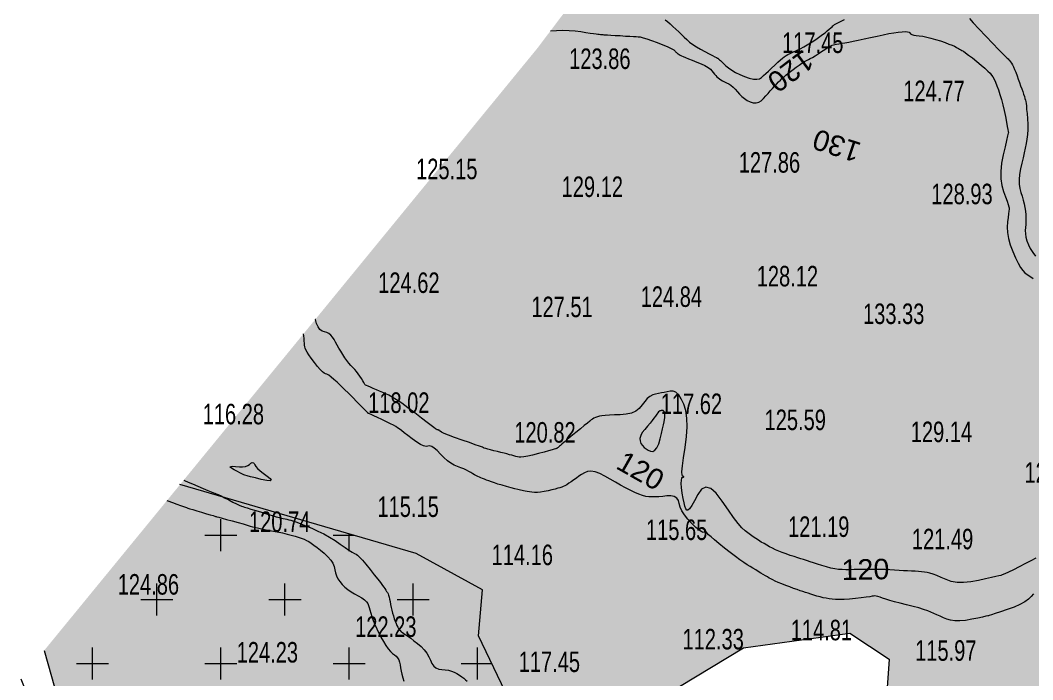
# Model space of a CAD drawing. Header units: metres. Extents: x 431726 to 434411, y 2469261 to 2472412.
# Drawn here: x 432651.5 to 432848.9, y 2470934.3 to 2471063 of the extents above; entities that cross this region are included whole.
import ezdxf
from ezdxf.enums import TextEntityAlignment as Align

# ---------------------------------------------------------------- set-up
doc = ezdxf.new("R2010")
doc.units = ezdxf.units.M
doc.header["$MEASUREMENT"] = 0
for name, color, linetype, lineweight in [('1', 8, 'Continuous', 18), ('CAO DO', 8, 'Continuous', 18), ('MH_DongMuc', 8, 'Continuous', 18), ('MH_DongMuc_Con', 8, 'Continuous', 18), ('mo-ks', 8, 'Continuous', 18), ('ranh gioi thuc vat-ks', 8, 'RAO_T_VAT', 18), ('thuc vat-ks', 8, 'Continuous', 18)]:
    doc.layers.add(name, color=color, linetype=linetype, lineweight=lineweight)
doc.styles.get("Standard").update_dxf_attribs({"font": 'arial.ttf'})
doc.linetypes.add('RAO_T_VAT', pattern='A,0,[133,ltypeshp.shx,S=0.34,R=0,X=-0.17,Y=0],-2,[133,ltypeshp.shx,S=0.08,R=0,X=0,Y=0],-1.5,[133,ltypeshp.shx,S=0.08,R=0,X=0,Y=0],-1.5,[133,ltypeshp.shx,S=0.08,R=0,X=0,Y=0],-2', length=7)

msp = doc.modelspace()

# ---------------------------------------------------------------- hatches: boundary and pattern name
at = {"layer": '1', "lineweight": 0}
h = msp.add_hatch(dxfattribs=at)
h.set_pattern_fill('CROSS', color=8, scale=50, style=0)
h.paths.add_polyline_path([(432697.27, 2470901.37), (432723.54, 2470901.37), (432723.54, 2470909.34), (432697.27, 2470909.34)], flags=24)
edge = h.paths.add_edge_path()
edge.add_arc((432405.35, 2471142.66), 322.45, 319.7984, 320.7081)
edge.add_line((432654.9, 2470938.47), (432682.67, 2470972.39))
edge.add_line((432682.67, 2470972.39), (432728.74, 2470958.97))
edge.add_line((432728.74, 2470958.97), (432741.64, 2470951.9))
edge.add_line((432741.64, 2470951.9), (432740.89, 2470942.92))
edge.add_line((432740.89, 2470942.92), (432751.27, 2470921.15))
edge.add_line((432751.27, 2470921.15), (432752.43, 2470895.49))
edge.add_line((432752.43, 2470895.49), (432747.52, 2470867.18))
edge.add_line((432747.52, 2470867.18), (432734.82, 2470846.22))
edge.add_line((432734.82, 2470846.22), (432722.99, 2470838.57))
edge.add_line((432722.99, 2470838.57), (432709.58, 2470827.76))
edge.add_line((432709.58, 2470827.76), (432696.84, 2470839.1))
edge.add_line((432696.84, 2470839.1), (432684.38, 2470861.41))
edge.add_line((432684.38, 2470861.41), (432673.41, 2470877.21))
edge.add_line((432673.41, 2470877.21), (432660.52, 2470912.5))
edge.add_line((432660.52, 2470912.5), (432651.63, 2470934.53))
at = {"layer": 'thuc vat-ks'}
h = msp.add_hatch(dxfattribs=at)
h.set_pattern_fill('217B', color=8, scale=20, style=0, pattern_type=2)
h.set_pattern_definition([(0, (14.8, 7.6), (0, 20), [0, -20]), (0, (14.76, 7.848), (0, 20), [0, -20]), (0, (14.648, 8.07), (0, 20), [0, -20]), (0, (14.47, 8.248), (0, 20), [0, -20]), (0, (14.248, 8.36), (0, 20), [0, -20]), (0, (14, 8.4), (0, 20), [0, -20]), (0, (13.752, 8.36), (0, 20), [0, -20]), (0, (13.53, 8.248), (0, 20), [0, -20]), (0, (13.352, 8.07), (0, 20), [0, -20]), (0, (13.24, 7.848), (0, 20), [0, -20]), (0, (13.2, 7.6), (0, 20), [0, -20]), (0, (13.24, 7.352), (0, 20), [0, -20]), (0, (13.352, 7.13), (0, 20), [0, -20]), (0, (13.53, 6.952), (0, 20), [0, -20]), (0, (13.752, 6.84), (0, 20), [0, -20]), (0, (14, 6.8), (0, 20), [0, -20]), (0, (14.248, 6.84), (0, 20), [0, -20]), (0, (14.47, 6.952), (0, 20), [0, -20]), (0, (14.648, 7.13), (0, 20), [0, -20]), (0, (14.76, 7.352), (0, 20), [0, -20]), (0, (6.76, 15.352), (0, 20), [0, -20]), (0, (6.648, 15.13), (0, 20), [0, -20]), (0, (6.47, 14.952), (0, 20), [0, -20]), (0, (6.248, 14.84), (0, 20), [0, -20]), (0, (6, 14.8), (0, 20), [0, -20]), (0, (5.752, 14.84), (0, 20), [0, -20]), (0, (5.53, 14.952), (0, 20), [0, -20]), (0, (5.352, 15.13), (0, 20), [0, -20]), (0, (5.24, 15.352), (0, 20), [0, -20]), (0, (5.2, 15.6), (0, 20), [0, -20]), (0, (5.24, 15.848), (0, 20), [0, -20]), (0, (5.352, 16.07), (0, 20), [0, -20]), (0, (5.53, 16.248), (0, 20), [0, -20]), (0, (5.752, 16.36), (0, 20), [0, -20]), (0, (6, 16.4), (0, 20), [0, -20]), (0, (6.248, 16.36), (0, 20), [0, -20]), (0, (6.47, 16.248), (0, 20), [0, -20]), (0, (6.648, 16.07), (0, 20), [0, -20]), (0, (6.76, 15.848), (0, 20), [0, -20]), (0, (6.8, 15.6), (0, 20), [0, -20]), (0, (14, 4), (0, 20), [1.086, -18.914]), (0, (6, 12), (0, 20), [1.086, -18.914]), (90, (14, 4), (-20, 1e-15), [2.8, -17.2]), (90, (6, 12), (-20, 1e-15), [2.8, -17.2])])
h.paths.add_polyline_path([(433010.58, 2470968.47), (432999.97, 2470981.61), (432999.97, 2470988.06), (433010.58, 2470989.21), (433027.19, 2470985.76), (433039.42, 2470980.23), (433052.98, 2470975.42), (433065.61, 2470974.96), (433075.26, 2470980.01), (433085.13, 2470987.35), (433086.51, 2470997.44), (433073.65, 2471008.22), (433050.92, 2471020.15), (433028.18, 2471018.78), (433000.85, 2471014.42), (432985, 2471004.1), (432976.51, 2470990.1), (432972.14, 2470987.12), (432956.53, 2470986.2), (432936.09, 2470994.23), (432918.38, 2471009.44), (432914.25, 2471037.42), (432919.3, 2471053.28), (432920.02, 2471063.41), (432916.76, 2471073), (432905.53, 2471077.89), (432892.3, 2471069.38), (432890.31, 2471056.18), (432891, 2471022.24), (432891, 2471009.03), (432888.1, 2471005.23), (432883.57, 2471003.97), (432869.81, 2471007.95), (432862.02, 2471016.27), (432862.72, 2471037), (432874.64, 2471086.23), (432877.11, 2471109.77), (432880.98, 2471125.58), (432884.33, 2471149.91), (432875.35, 2471169.01), (432859.74, 2471184.21), (432855.13, 2471191.02), (432828.74, 2471158.78), (432752.36, 2471057.55), (432656.19, 2470940.03), (432658.94, 2470930.35), (432677.74, 2470882.5), (432685.86, 2470865.14), (432690.96, 2470855.52), (432694.74, 2470851.18), (432703.43, 2470851.93), (432722.69, 2470868.91), (432743.28, 2470881.74), (432764.13, 2470923.4), (432792.49, 2470940.54), (432813.25, 2470943.45), (432820.88, 2470938.36), (432818.59, 2470905.23), (432825.46, 2470878.49), (432832.33, 2470845.32), (432826.99, 2470819.42), (432824.64, 2470806.48), (432827.83, 2470799.34), (432835.16, 2470794.65), (432838.36, 2470788.83), (432840.71, 2470777.19), (432838.29, 2470754.71), (432839.18, 2470743.01), (432860.39, 2470732.93), (432892.77, 2470720.86), (432905.4, 2470703.6), (432918.69, 2470693.41), (432934.82, 2470688.44), (432952.14, 2470691.75), (432974.44, 2470697.44), (432981.56, 2470705.26), (432991.32, 2470730.73), (432991.56, 2470746.13), (432984.21, 2470760.35), (432970.45, 2470774.57), (432960, 2470792.97), (432946.7, 2470817.54), (432936.04, 2470830.62), (432914.66, 2470842.42), (432908.37, 2470849.3), (432903.28, 2470866.64), (432907.17, 2470886.08), (432917.65, 2470895.65), (432931.72, 2470901.03), (432946.69, 2470903.72), (432959.86, 2470898.04), (432971.24, 2470889.97), (433002.13, 2470849.46), (433026.92, 2470834.13), (433046.29, 2470819.74), (433061.46, 2470821.85), (433093.89, 2470831.24), (433112.1, 2470834.37), (433135.32, 2470811.86), (433163.92, 2470789.08), (433184.54, 2470771.4), (433205.78, 2470756.22), (433213.49, 2470753.51), (433220.99, 2470753.93), (433225.36, 2470760.58), (433224.11, 2470769.32), (433212.03, 2470786.8), (433198.91, 2470811.01), (433201.2, 2470822.66), (433209.32, 2470846.79), (433217.29, 2470855.42), (433236.25, 2470857.3), (433250.83, 2470860.21), (433265.61, 2470868.53), (433278.11, 2470889.12), (433281.27, 2470898.81), (433287.31, 2470909.63), (433298.14, 2470918.37), (433302.52, 2470926.48), (433302.52, 2470935.01), (433296.89, 2470944.58), (433289.81, 2470953.52), (433289.33, 2470960.87), (433295.57, 2470969.41), (433302.96, 2470977.78), (433303.95, 2470985.65), (433293.76, 2470986.14), (433267, 2470976.98), (433241.9, 2470976.98), (433213.56, 2470973.74), (433196.14, 2470971.67), (433177.54, 2470963.71), (433158.06, 2470948.38), (433146.84, 2470937.17), (433131.78, 2470928.03), (433117.9, 2470924.49), (433121.59, 2470926.22), (433119.27, 2470933.18), (433122.5, 2470938.85), (433134.36, 2470951.73), (433154.76, 2470965.86), (433178.08, 2470981.32), (433203.26, 2470985.53), (433255.29, 2470986.89), (433270.59, 2470989.67), (433294.47, 2470996.15), (433309.3, 2470999.62), (433320.89, 2470998), (433371.16, 2470972.91), (433406.11, 2470956.45), (433423.16, 2470948.24), (433434.66, 2470946.4), (433445.55, 2470944.96), (433457.66, 2470946.81), (433463.01, 2470950.91), (433467.73, 2470959.73), (433468.14, 2470975.53), (433459.51, 2470984.76), (433444.52, 2470986.61), (433437.33, 2470989.48), (433429.53, 2470996.04), (433426.82, 2471008.18), (433430.05, 2471018.78), (433430.52, 2471031), (433424.52, 2471042.75), (433406.75, 2471052.43), (433387.11, 2471065.43), (433374.65, 2471064.05), (433358.5, 2471065.66), (433350.2, 2471073.73), (433338.43, 2471075.11), (433322.97, 2471067.5), (433313.74, 2471057.36), (433305.66, 2471043.08), (433298.47, 2471022.26), (433289.24, 2471013.04), (433285.08, 2471011.43), (433274.47, 2471012.58), (433269.39, 2471019.49), (433264.09, 2471028.94), (433259.46, 2471055.49), (433255.31, 2471073.7), (433245.38, 2471076.92), (433224.62, 2471072.32), (433193.85, 2471059.37), (433177.24, 2471045.32), (433152.74, 2471013.23), (433125.75, 2470985.8), (433113.71, 2470971.01), (433090.64, 2470961.79), (433059.95, 2470952.57), (433041.27, 2470951.42), (433023.5, 2470955.11)])

# ---------------------------------------------------------------- linework, layer by layer
at = {"layer": 'MH_DongMuc', "color": 8, "lineweight": 0, "elevation": 120}
for points in [[(432754.92, 2471060.94), (432756.06, 2471060.99), (432757.32, 2471061.01), (432758.52, 2471060.97), (432759.68, 2471060.88), (432760.78, 2471060.75), (432761.78, 2471060.6), (432762.61, 2471060.48), (432763.28, 2471060.39), (432763.79, 2471060.31), (432764.14, 2471060.27), (432764.4, 2471060.23), (432764.64, 2471060.21), (432764.87, 2471060.19), (432765.08, 2471060.17), (432765.28, 2471060.16), (432765.56, 2471060.15), (432766.02, 2471060.13), (432766.66, 2471060.09), (432767.48, 2471060.03), (432768.49, 2471059.97), (432769.5, 2471059.9), (432770.36, 2471059.85), (432771.06, 2471059.81), (432771.61, 2471059.78), (432772, 2471059.77), (432772.4, 2471059.72), (432772.96, 2471059.57), (432773.7, 2471059.34), (432774.61, 2471059.02), (432775.69, 2471058.61), (432776.76, 2471058.19), (432777.61, 2471057.84), (432778.26, 2471057.55), (432778.7, 2471057.33), (432778.93, 2471057.18), (432779.05, 2471057.06), (432779.17, 2471056.95), (432779.29, 2471056.84), (432779.4, 2471056.73), (432779.51, 2471056.62), (432779.64, 2471056.52), (432779.79, 2471056.4), (432779.97, 2471056.29), (432780.19, 2471056.17), (432780.43, 2471056.04), (432780.75, 2471055.89), (432781.21, 2471055.69), (432781.81, 2471055.44), (432782.54, 2471055.16), (432783.41, 2471054.82), (432784.27, 2471054.47), (432785, 2471054.12), (432785.6, 2471053.77), (432786.05, 2471053.43), (432786.37, 2471053.1), (432786.62, 2471052.78), (432786.87, 2471052.48), (432787.11, 2471052.21), (432787.34, 2471051.96), (432787.56, 2471051.73), (432787.81, 2471051.53), (432788.09, 2471051.33), (432788.42, 2471051.13), (432788.79, 2471050.95), (432789.21, 2471050.77), (432789.64, 2471050.57), (432790.07, 2471050.29), (432790.49, 2471049.94), (432790.91, 2471049.52), (432791.32, 2471049.03), (432791.75, 2471048.53), (432792.21, 2471048.09), (432792.72, 2471047.69), (432793.26, 2471047.35), (432793.84, 2471047.06), (432794.42, 2471046.88), (432794.97, 2471046.85), (432795.49, 2471046.98), (432795.97, 2471047.26), (432796.43, 2471047.7), (432796.86, 2471048.21), (432797.29, 2471048.71), (432797.72, 2471049.19), (432798.14, 2471049.65), (432798.56, 2471050.11), (432798.97, 2471050.54), (432799.36, 2471050.94), (432799.73, 2471051.31), (432800.08, 2471051.66), (432800.42, 2471051.97), (432800.77, 2471052.28), (432801.18, 2471052.62), (432801.66, 2471052.99), (432802.19, 2471053.4), (432802.78, 2471053.83), (432803.38, 2471054.24), (432803.91, 2471054.6), (432804.39, 2471054.9), (432804.8, 2471055.13), (432805.16, 2471055.31), (432805.52, 2471055.49), (432805.96, 2471055.74), (432806.47, 2471056.05), (432807.06, 2471056.43), (432807.73, 2471056.87), (432808.38, 2471057.3), (432808.94, 2471057.65), (432809.4, 2471057.91), (432809.77, 2471058.09), (432810.04, 2471058.19), (432810.31, 2471058.26), (432810.67, 2471058.33), (432811.11, 2471058.4), (432811.65, 2471058.49), (432812.28, 2471058.59), (432813.02, 2471058.71), (432813.89, 2471058.87), (432814.89, 2471059.08), (432816.03, 2471059.32), (432817.3, 2471059.61), (432818.59, 2471059.9), (432819.77, 2471060.15), (432820.85, 2471060.36), (432821.82, 2471060.53), (432822.69, 2471060.66), (432823.43, 2471060.74), (432824.03, 2471060.77), (432824.48, 2471060.74), (432824.78, 2471060.65), (432824.93, 2471060.51), (432825.07, 2471060.35), (432825.32, 2471060.21), (432825.7, 2471060.09), (432826.18, 2471060), (432826.78, 2471059.93), (432827.48, 2471059.84), (432828.24, 2471059.7), (432829.06, 2471059.5), (432829.95, 2471059.24), (432830.9, 2471058.93), (432831.81, 2471058.61), (432832.57, 2471058.33), (432833.18, 2471058.09), (432833.64, 2471057.89), (432833.95, 2471057.72), (432834.18, 2471057.58), (432834.42, 2471057.45), (432834.64, 2471057.32), (432834.87, 2471057.2), (432835.09, 2471057.09), (432835.38, 2471056.92), (432835.81, 2471056.61), (432836.39, 2471056.18), (432837.12, 2471055.62), (432837.98, 2471054.93), (432838.85, 2471054.21), (432839.57, 2471053.6), (432840.15, 2471053.07), (432840.59, 2471052.63), (432840.88, 2471052.28), (432841.12, 2471051.93), (432841.37, 2471051.46), (432841.63, 2471050.88), (432841.91, 2471050.19), (432842.21, 2471049.38), (432842.51, 2471048.49), (432842.8, 2471047.52), (432843.07, 2471046.48), (432843.32, 2471045.37), (432843.56, 2471044.19), (432843.77, 2471043.1), (432843.93, 2471042.25), (432844.05, 2471041.64), (432844.12, 2471041.27), (432844.15, 2471041.14), (432844.15, 2471041.13), (432844.15, 2471041.13), (432844.15, 2471041.12), (432844.14, 2471041.12), (432844.14, 2471041.11), (432844.1, 2471040.93), (432843.98, 2471040.41), (432843.79, 2471039.54), (432843.51, 2471038.31), (432843.15, 2471036.75), (432842.83, 2471035.07), (432842.68, 2471033.5), (432842.69, 2471032.06), (432842.87, 2471030.74), (432843.21, 2471029.54), (432843.58, 2471028.5), (432843.88, 2471027.67), (432844.1, 2471027.03), (432844.24, 2471026.59), (432844.29, 2471026.36), (432844.29, 2471026.14), (432844.26, 2471025.76), (432844.2, 2471025.21), (432844.1, 2471024.51), (432843.98, 2471023.64), (432843.91, 2471022.64), (432843.97, 2471021.57), (432844.18, 2471020.42), (432844.52, 2471019.19), (432845, 2471017.88), (432845.54, 2471016.63), (432846.04, 2471015.59), (432846.51, 2471014.76), (432846.94, 2471014.14), (432847.34, 2471013.72), (432847.78, 2471013.39), (432848.31, 2471013.03), (432848.95, 2471012.63)], [(432849.48, 2470958.02), (432848.54, 2470957.53), (432847.47, 2470956.98), (432846.28, 2470956.37), (432845.14, 2470955.79), (432844.2, 2470955.33), (432843.47, 2470955), (432842.96, 2470954.79), (432842.65, 2470954.69), (432842.31, 2470954.63), (432841.71, 2470954.5), (432840.84, 2470954.3), (432839.7, 2470954.03), (432838.29, 2470953.69), (432836.8, 2470953.4), (432835.42, 2470953.27), (432834.16, 2470953.31), (432833.02, 2470953.52), (432831.99, 2470953.89), (432831.06, 2470954.3), (432830.22, 2470954.65), (432829.49, 2470954.92), (432828.85, 2470955.12), (432828.3, 2470955.25), (432827.78, 2470955.34), (432827.21, 2470955.41), (432826.6, 2470955.47), (432825.95, 2470955.51), (432825.25, 2470955.54), (432824.5, 2470955.57), (432823.71, 2470955.6), (432822.86, 2470955.65), (432821.97, 2470955.7), (432821.03, 2470955.76), (432820.06, 2470955.82), (432819.07, 2470955.86), (432818.07, 2470955.87), (432817.05, 2470955.87), (432816.03, 2470955.85), (432815.03, 2470955.82), (432814.1, 2470955.81), (432813.25, 2470955.8), (432812.47, 2470955.8), (432811.76, 2470955.81), (432811.06, 2470955.86), (432810.32, 2470955.96), (432809.52, 2470956.12), (432808.68, 2470956.34), (432807.78, 2470956.62), (432806.92, 2470956.9), (432806.16, 2470957.15), (432805.52, 2470957.36), (432805, 2470957.53), (432804.58, 2470957.66), (432804.18, 2470957.78), (432803.68, 2470957.94), (432803.09, 2470958.13), (432802.4, 2470958.35), (432801.62, 2470958.6), (432800.82, 2470958.87), (432800.08, 2470959.14), (432799.39, 2470959.42), (432798.75, 2470959.7), (432798.16, 2470959.98), (432797.61, 2470960.27), (432797.06, 2470960.57), (432796.52, 2470960.88), (432795.98, 2470961.2), (432795.45, 2470961.53), (432794.93, 2470961.88), (432794.4, 2470962.24), (432793.87, 2470962.61), (432793.34, 2470963), (432792.82, 2470963.4), (432792.21, 2470963.97), (432791.47, 2470964.82), (432790.58, 2470965.98), (432789.56, 2470967.44), (432788.38, 2470969.19), (432787.2, 2470970.76), (432786.12, 2470971.67), (432785.16, 2470971.93), (432784.32, 2470971.52), (432783.58, 2470970.46), (432782.96, 2470969.22), (432782.43, 2470968.3), (432782, 2470967.69), (432781.67, 2470967.4), (432781.45, 2470967.42), (432781.27, 2470967.7), (432781.09, 2470968.17), (432780.92, 2470968.84), (432780.75, 2470969.7), (432780.58, 2470970.76), (432780.45, 2470971.81), (432780.39, 2470972.64), (432780.4, 2470973.25), (432780.49, 2470973.64), (432780.64, 2470973.82), (432780.79, 2470973.87), (432780.87, 2470973.92), (432780.87, 2470973.95), (432780.8, 2470973.98), (432780.66, 2470973.99), (432780.53, 2470974.22), (432780.51, 2470974.9), (432780.6, 2470976.03), (432780.81, 2470977.61), (432781.12, 2470979.63), (432781.4, 2470981.77), (432781.52, 2470983.69), (432781.47, 2470985.38), (432781.25, 2470986.86), (432780.87, 2470988.12), (432780.39, 2470989.14), (432779.88, 2470989.9), (432779.35, 2470990.4), (432778.8, 2470990.65), (432778.23, 2470990.64), (432777.65, 2470990.51), (432777.07, 2470990.39), (432776.5, 2470990.27), (432775.93, 2470990.16), (432775.37, 2470990.06), (432774.82, 2470989.9), (432774.28, 2470989.6), (432773.76, 2470989.18), (432773.25, 2470988.63), (432772.76, 2470987.95), (432772.2, 2470987.27), (432771.5, 2470986.74), (432770.65, 2470986.36), (432769.65, 2470986.12), (432768.5, 2470986.03), (432767.36, 2470986), (432766.39, 2470985.95), (432765.57, 2470985.89), (432764.92, 2470985.81), (432764.43, 2470985.72), (432764.04, 2470985.61), (432763.69, 2470985.48), (432763.37, 2470985.34), (432763.09, 2470985.19), (432762.85, 2470985.02), (432762.55, 2470984.78), (432762.09, 2470984.41), (432761.48, 2470983.92), (432760.72, 2470983.29), (432759.8, 2470982.54), (432758.88, 2470981.79), (432758.13, 2470981.17), (432757.54, 2470980.67), (432757.1, 2470980.3), (432756.83, 2470980.05), (432756.65, 2470979.89), (432756.5, 2470979.75), (432756.38, 2470979.64), (432756.29, 2470979.56), (432756.22, 2470979.51), (432756.17, 2470979.48), (432756.11, 2470979.44), (432756.03, 2470979.41), (432755.95, 2470979.38), (432755.85, 2470979.35), (432755.64, 2470979.29), (432755.2, 2470979.17), (432754.53, 2470978.99), (432753.64, 2470978.75), (432752.53, 2470978.46), (432751.39, 2470978.17), (432750.45, 2470977.96), (432749.7, 2470977.82), (432749.14, 2470977.76), (432748.77, 2470977.77), (432748.48, 2470977.83), (432748.14, 2470977.91), (432747.77, 2470978), (432747.36, 2470978.11), (432746.9, 2470978.23), (432746.4, 2470978.37), (432745.85, 2470978.51), (432745.24, 2470978.67), (432744.58, 2470978.83), (432743.87, 2470979.01), (432743.2, 2470979.17), (432742.67, 2470979.31), (432742.26, 2470979.43), (432741.99, 2470979.51), (432741.84, 2470979.57), (432741.62, 2470979.67), (432741.08, 2470979.87), (432740.24, 2470980.18), (432739.1, 2470980.58), (432737.65, 2470981.09), (432736.2, 2470981.6), (432735.04, 2470982.03), (432734.18, 2470982.38), (432733.62, 2470982.63), (432733.36, 2470982.8), (432733.25, 2470982.91), (432733.16, 2470982.99), (432733.07, 2470983.04), (432733.01, 2470983.06), (432732.95, 2470983.06), (432732.89, 2470983.05), (432732.81, 2470983.07), (432732.71, 2470983.12), (432732.59, 2470983.19), (432732.45, 2470983.29), (432732.16, 2470983.51), (432731.62, 2470983.92), (432730.82, 2470984.54), (432729.76, 2470985.35), (432728.44, 2470986.37), (432727.08, 2470987.4), (432725.89, 2470988.26), (432724.87, 2470988.95), (432724.03, 2470989.47), (432723.37, 2470989.83), (432722.78, 2470990.09), (432722.19, 2470990.36), (432721.59, 2470990.63), (432720.97, 2470990.9), (432720.35, 2470991.16), (432719.79, 2470991.4), (432719.35, 2470991.59), (432719.03, 2470991.73), (432718.84, 2470991.81), (432718.77, 2470991.85), (432718.73, 2470991.9), (432718.64, 2470992.06), (432718.49, 2470992.3), (432718.29, 2470992.64), (432718.04, 2470993.08), (432717.74, 2470993.56), (432717.43, 2470994.01), (432717.09, 2470994.44), (432716.73, 2470994.84), (432716.35, 2470995.22), (432715.96, 2470995.62), (432715.57, 2470996.07), (432715.18, 2470996.59), (432714.79, 2470997.15), (432714.4, 2470997.78), (432714.02, 2470998.41), (432713.66, 2470999.02), (432713.32, 2470999.61), (432713.01, 2471000.16), (432712.72, 2471000.69), (432712.42, 2471001.15), (432712.09, 2471001.54), (432711.7, 2471001.84), (432711.28, 2471002.05), (432710.81, 2471002.17), (432710.36, 2471002.34), (432709.95, 2471002.67), (432709.6, 2471003.15), (432709.3, 2471003.81), (432709.06, 2471004.62), (432709.05, 2471004.63)], [(432680.12, 2470969.28), (432680.28, 2470969.21), (432681.19, 2470968.88), (432682.08, 2470968.58), (432682.8, 2470968.33), (432683.35, 2470968.13), (432683.73, 2470967.99), (432683.95, 2470967.91), (432684.18, 2470967.83), (432684.58, 2470967.69), (432685.17, 2470967.51), (432685.94, 2470967.28), (432686.89, 2470967), (432687.83, 2470966.72), (432688.57, 2470966.5), (432689.11, 2470966.34), (432689.44, 2470966.24), (432689.58, 2470966.2), (432689.61, 2470966.19), (432689.63, 2470966.18), (432689.65, 2470966.17), (432689.66, 2470966.17), (432689.67, 2470966.17), (432689.68, 2470966.17), (432689.69, 2470966.17), (432689.7, 2470966.17), (432689.71, 2470966.17), (432689.72, 2470966.16), (432689.85, 2470966.13), (432690.23, 2470966.02), (432690.86, 2470965.85), (432691.73, 2470965.61), (432692.85, 2470965.3), (432694, 2470964.99), (432694.97, 2470964.72), (432695.75, 2470964.49), (432696.36, 2470964.32), (432696.78, 2470964.19), (432697.2, 2470964.08), (432697.78, 2470963.94), (432698.53, 2470963.78), (432699.45, 2470963.59), (432700.53, 2470963.38), (432701.64, 2470963.17), (432702.65, 2470962.96), (432703.56, 2470962.75), (432704.37, 2470962.55), (432705.09, 2470962.36), (432705.72, 2470962.16), (432706.31, 2470961.96), (432706.86, 2470961.74), (432707.35, 2470961.51), (432707.8, 2470961.27), (432708.26, 2470960.98), (432708.79, 2470960.61), (432709.39, 2470960.15), (432710.06, 2470959.62), (432710.8, 2470959), (432711.5, 2470958.34), (432712.06, 2470957.69), (432712.48, 2470957.05), (432712.75, 2470956.42), (432712.88, 2470955.8), (432712.98, 2470955.19), (432713.17, 2470954.6), (432713.45, 2470954.02), (432713.82, 2470953.47), (432714.29, 2470952.93), (432714.82, 2470952.42), (432715.4, 2470951.93), (432716.03, 2470951.48), (432716.7, 2470951.06), (432717.42, 2470950.67), (432718.1, 2470950.29), (432718.64, 2470949.92), (432719.04, 2470949.55), (432719.31, 2470949.19), (432719.44, 2470948.84), (432719.53, 2470948.43), (432719.66, 2470947.94), (432719.84, 2470947.35), (432720.07, 2470946.67), (432720.34, 2470945.9), (432720.66, 2470945.08), (432721.02, 2470944.26), (432721.41, 2470943.44), (432721.85, 2470942.61), (432722.33, 2470941.79), (432722.81, 2470941.02), (432723.27, 2470940.38), (432723.7, 2470939.86), (432724.1, 2470939.46), (432724.48, 2470939.18), (432724.81, 2470938.92), (432725.09, 2470938.6), (432725.31, 2470938.21), (432725.47, 2470937.74), (432725.58, 2470937.21), (432725.67, 2470936.63), (432725.79, 2470936.03), (432725.94, 2470935.39), (432726.12, 2470934.73), (432726.33, 2470934.03)]]:
    msp.add_lwpolyline(points, dxfattribs=at)
at = {"layer": 'MH_DongMuc_Con', "color": 8, "lineweight": 0}
for points, elevation in [([(432777.27, 2471063.04), (432777.72, 2471062.71), (432778.22, 2471062.29), (432778.77, 2471061.78), (432779.34, 2471061.24), (432779.9, 2471060.71), (432780.44, 2471060.19), (432780.96, 2471059.69), (432781.47, 2471059.21), (432782.01, 2471058.73), (432782.63, 2471058.26), (432783.34, 2471057.79), (432784.12, 2471057.32), (432784.99, 2471056.87), (432785.81, 2471056.45), (432786.46, 2471056.12), (432786.95, 2471055.86), (432787.27, 2471055.69), (432787.42, 2471055.6), (432787.49, 2471055.55), (432787.55, 2471055.5), (432787.61, 2471055.45), (432787.67, 2471055.4), (432787.73, 2471055.36), (432787.83, 2471055.27), (432788.01, 2471055.1), (432788.27, 2471054.85), (432788.62, 2471054.52), (432789.05, 2471054.11), (432789.58, 2471053.67), (432790.21, 2471053.23), (432790.94, 2471052.81), (432791.77, 2471052.4), (432792.72, 2471052.01), (432793.64, 2471051.69), (432794.44, 2471051.51), (432795.11, 2471051.48), (432795.64, 2471051.58), (432796.05, 2471051.83), (432796.42, 2471052.18), (432796.86, 2471052.59), (432797.37, 2471053.06), (432797.95, 2471053.6), (432798.59, 2471054.19), (432799.22, 2471054.77), (432799.73, 2471055.23), (432800.14, 2471055.59), (432800.43, 2471055.85), (432800.62, 2471056), (432800.82, 2471056.12), (432801.14, 2471056.29), (432801.58, 2471056.5), (432802.14, 2471056.77), (432802.82, 2471057.09), (432803.55, 2471057.43), (432804.26, 2471057.8), (432804.94, 2471058.18), (432805.6, 2471058.57), (432806.24, 2471058.99), (432806.85, 2471059.4), (432807.41, 2471059.8), (432807.93, 2471060.18), (432808.41, 2471060.55), (432808.85, 2471060.9), (432809.23, 2471061.22), (432809.54, 2471061.49), (432809.78, 2471061.7), (432809.94, 2471061.87), (432810.04, 2471061.98), (432810.22, 2471062.12), (432810.63, 2471062.35), (432811.29, 2471062.68), (432812.19, 2471063.1)], 118), ([(432836.55, 2471063.32), (432837.31, 2471062.48), (432838.37, 2471061.33), (432839.75, 2471059.88), (432841.13, 2471058.43), (432842.25, 2471057.27), (432843.09, 2471056.4), (432843.65, 2471055.83), (432843.94, 2471055.56), (432844.09, 2471055.42), (432844.25, 2471055.25), (432844.41, 2471055.06), (432844.58, 2471054.84), (432844.75, 2471054.59), (432844.93, 2471054.28), (432845.13, 2471053.88), (432845.35, 2471053.4), (432845.58, 2471052.82), (432845.83, 2471052.16), (432846.08, 2471051.46), (432846.32, 2471050.81), (432846.54, 2471050.19), (432846.75, 2471049.61), (432846.94, 2471049.07), (432847.12, 2471048.57), (432847.26, 2471048.13), (432847.38, 2471047.74), (432847.47, 2471047.4), (432847.54, 2471047.11), (432847.59, 2471046.76), (432847.65, 2471046.26), (432847.71, 2471045.59), (432847.78, 2471044.76), (432847.86, 2471043.76), (432847.91, 2471042.7), (432847.91, 2471041.69), (432847.87, 2471040.72), (432847.77, 2471039.8), (432847.62, 2471038.92), (432847.43, 2471038.03), (432847.23, 2471037.09), (432847.02, 2471036.11), (432846.79, 2471035.07), (432846.54, 2471033.98), (432846.34, 2471032.9), (432846.24, 2471031.9), (432846.25, 2471030.97), (432846.36, 2471030.13), (432846.58, 2471029.36), (432846.83, 2471028.63), (432847.04, 2471027.9), (432847.22, 2471027.18), (432847.36, 2471026.45), (432847.46, 2471025.73), (432847.52, 2471025.03), (432847.56, 2471024.35), (432847.56, 2471023.72), (432847.52, 2471023.11), (432847.46, 2471022.54), (432847.42, 2471021.97), (432847.46, 2471021.34), (432847.58, 2471020.68), (432847.77, 2471019.96), (432848.06, 2471019.2), (432848.42, 2471018.43), (432848.89, 2471017.68), (432849.45, 2471016.96)], 118), ([(432849.02, 2470951.11), (432848.6, 2470950.59), (432848.07, 2470950.04), (432847.34, 2470949.51), (432846.4, 2470948.99), (432845.26, 2470948.49), (432843.91, 2470948.01), (432842.61, 2470947.59), (432841.6, 2470947.25), (432840.87, 2470947.01), (432840.43, 2470946.87), (432840.27, 2470946.82), (432840.13, 2470946.79), (432839.73, 2470946.71), (432839.08, 2470946.57), (432838.17, 2470946.37), (432837, 2470946.13), (432835.77, 2470945.91), (432834.66, 2470945.8), (432833.69, 2470945.81), (432832.84, 2470945.93), (432832.12, 2470946.15), (432831.47, 2470946.44), (432830.84, 2470946.71), (432830.23, 2470946.98), (432829.64, 2470947.25), (432829.06, 2470947.52), (432828.42, 2470947.78), (432827.63, 2470948.06), (432826.67, 2470948.35), (432825.57, 2470948.65), (432824.3, 2470948.96), (432823.04, 2470949.26), (432821.94, 2470949.54), (432821.01, 2470949.81), (432820.24, 2470950.05), (432819.63, 2470950.27), (432819.14, 2470950.45), (432818.72, 2470950.58), (432818.37, 2470950.66), (432818.09, 2470950.69), (432817.88, 2470950.66), (432817.6, 2470950.61), (432817.11, 2470950.53), (432816.4, 2470950.44), (432815.48, 2470950.33), (432814.34, 2470950.2), (432813.16, 2470950.08), (432812.12, 2470950.01), (432811.22, 2470949.98), (432810.45, 2470949.98), (432809.81, 2470950.03), (432809.24, 2470950.11), (432808.66, 2470950.22), (432808.07, 2470950.34), (432807.46, 2470950.49), (432806.84, 2470950.66), (432806.23, 2470950.84), (432805.65, 2470951.02), (432805.1, 2470951.19), (432804.57, 2470951.36), (432804.07, 2470951.52), (432803.55, 2470951.7), (432802.96, 2470951.91), (432802.29, 2470952.15), (432801.56, 2470952.43), (432800.75, 2470952.74), (432799.96, 2470953.05), (432799.28, 2470953.33), (432798.7, 2470953.58), (432798.23, 2470953.8), (432797.87, 2470953.99), (432797.54, 2470954.18), (432797.18, 2470954.38), (432796.79, 2470954.61), (432796.36, 2470954.87), (432795.89, 2470955.14), (432795.4, 2470955.44), (432794.89, 2470955.75), (432794.36, 2470956.08), (432793.81, 2470956.42), (432793.24, 2470956.78), (432792.6, 2470957.21), (432791.83, 2470957.75), (432790.95, 2470958.39), (432789.94, 2470959.15), (432788.82, 2470960.02), (432787.73, 2470960.88), (432786.86, 2470961.6), (432786.18, 2470962.18), (432785.72, 2470962.63), (432785.46, 2470962.94), (432785.31, 2470963.14), (432785.17, 2470963.26), (432785.05, 2470963.29), (432784.94, 2470963.24), (432784.85, 2470963.1), (432784.68, 2470963.03), (432784.36, 2470963.16), (432783.88, 2470963.51), (432783.24, 2470964.06), (432782.44, 2470964.82), (432781.64, 2470965.67), (432781, 2470966.48), (432780.51, 2470967.26), (432780.18, 2470968), (432780, 2470968.71), (432779.82, 2470969.32), (432779.5, 2470969.77), (432779.02, 2470970.07), (432778.38, 2470970.2), (432777.6, 2470970.18), (432776.77, 2470970.09), (432776, 2470970.03), (432775.3, 2470970), (432774.66, 2470970), (432774.08, 2470970.03), (432773.5, 2470970.11), (432772.85, 2470970.28), (432772.12, 2470970.54), (432771.31, 2470970.88), (432770.43, 2470971.31), (432769.5, 2470971.79), (432768.54, 2470972.31), (432767.55, 2470972.85), (432766.53, 2470973.43), (432765.49, 2470974.03), (432764.48, 2470974.55), (432763.57, 2470974.88), (432762.77, 2470975.02), (432762.08, 2470974.96), (432761.49, 2470974.72), (432760.96, 2470974.37), (432760.44, 2470974.02), (432759.93, 2470973.67), (432759.44, 2470973.32), (432758.95, 2470972.97), (432758.49, 2470972.65), (432758.07, 2470972.38), (432757.69, 2470972.16), (432757.36, 2470972), (432757.07, 2470971.89), (432756.74, 2470971.79), (432756.32, 2470971.68), (432755.79, 2470971.54), (432755.16, 2470971.38), (432754.42, 2470971.19), (432753.67, 2470971.03), (432752.97, 2470970.91), (432752.34, 2470970.86), (432751.76, 2470970.85), (432751.24, 2470970.91), (432750.78, 2470970.98), (432750.36, 2470971.05), (432749.98, 2470971.12), (432749.64, 2470971.18), (432749.35, 2470971.23), (432749.02, 2470971.3), (432748.55, 2470971.42), (432747.94, 2470971.58), (432747.2, 2470971.77), (432746.33, 2470972.01), (432745.44, 2470972.27), (432744.64, 2470972.5), (432743.95, 2470972.72), (432743.36, 2470972.92), (432742.86, 2470973.11), (432742.43, 2470973.28), (432742.04, 2470973.44), (432741.67, 2470973.59), (432741.34, 2470973.72), (432741.05, 2470973.84), (432740.76, 2470973.97), (432740.44, 2470974.13), (432740.11, 2470974.31), (432739.76, 2470974.51), (432739.38, 2470974.74), (432738.97, 2470974.98), (432738.5, 2470975.21), (432737.98, 2470975.45), (432737.41, 2470975.68), (432736.78, 2470975.91), (432736.13, 2470976.19), (432735.46, 2470976.57), (432734.79, 2470977.06), (432734.12, 2470977.66), (432733.43, 2470978.35), (432732.79, 2470979.02), (432732.22, 2470979.5), (432731.73, 2470979.81), (432731.32, 2470979.95), (432730.99, 2470979.9), (432730.63, 2470979.86), (432730.15, 2470979.97), (432729.55, 2470980.25), (432728.82, 2470980.7), (432727.96, 2470981.31), (432727.11, 2470981.95), (432726.4, 2470982.49), (432725.83, 2470982.93), (432725.39, 2470983.26), (432725.08, 2470983.49), (432724.77, 2470983.7), (432724.32, 2470983.96), (432723.71, 2470984.28), (432722.95, 2470984.65), (432722.04, 2470985.08), (432721.14, 2470985.49), (432720.44, 2470985.82), (432719.92, 2470986.06), (432719.6, 2470986.21), (432719.46, 2470986.27), (432719.41, 2470986.28), (432719.38, 2470986.3), (432719.35, 2470986.31), (432719.33, 2470986.32), (432719.31, 2470986.32), (432719.3, 2470986.33), (432719.29, 2470986.34), (432719.29, 2470986.34), (432719.28, 2470986.35), (432719.28, 2470986.36), (432719.2, 2470986.46), (432718.95, 2470986.73), (432718.52, 2470987.17), (432717.93, 2470987.78), (432717.17, 2470988.57), (432716.34, 2470989.41), (432715.54, 2470990.21), (432714.76, 2470990.97), (432714.02, 2470991.68), (432713.31, 2470992.35), (432712.66, 2470992.93), (432712.11, 2470993.38), (432711.66, 2470993.72), (432711.3, 2470993.92), (432711.03, 2470994.01), (432710.77, 2470994.12), (432710.43, 2470994.39), (432709.99, 2470994.83), (432709.47, 2470995.44), (432708.86, 2470996.22), (432708.26, 2470997.03), (432707.79, 2470997.71), (432707.43, 2470998.26), (432707.19, 2470998.7), (432707.06, 2470999.01), (432707.01, 2470999.28), (432706.96, 2470999.6), (432706.91, 2470999.98), (432706.88, 2471000.4), (432706.86, 2471000.88), (432706.82, 2471001.42), (432706.75, 2471001.82)], 118), ([(432776.11, 2470986.73), (432775.97, 2470986.6), (432775.79, 2470986.39), (432775.59, 2470986.11), (432775.35, 2470985.75), (432775.06, 2470985.33), (432774.71, 2470984.87), (432774.3, 2470984.35), (432773.82, 2470983.78), (432773.28, 2470983.16), (432772.79, 2470982.54), (432772.47, 2470981.96), (432772.33, 2470981.41), (432772.35, 2470980.91), (432772.53, 2470980.44), (432772.83, 2470980.03), (432773.16, 2470979.66), (432773.53, 2470979.36), (432773.94, 2470979.11), (432774.4, 2470978.92), (432774.85, 2470978.88), (432775.26, 2470979.1), (432775.64, 2470979.59), (432775.98, 2470980.33), (432776.28, 2470981.34), (432776.54, 2470982.39), (432776.75, 2470983.3), (432776.92, 2470984.05), (432777.05, 2470984.65), (432777.13, 2470985.09), (432777.18, 2470985.44), (432777.2, 2470985.75), (432777.19, 2470986.03), (432777.16, 2470986.27), (432777.1, 2470986.47), (432777.02, 2470986.63), (432776.94, 2470986.76), (432776.85, 2470986.84), (432776.76, 2470986.88), (432776.67, 2470986.88), (432776.58, 2470986.85), (432776.49, 2470986.83), (432776.39, 2470986.82), (432776.3, 2470986.8), (432776.21, 2470986.78), (432776.11, 2470986.73)], 118), ([(432696.51, 2470976.57), (432696.76, 2470976.68), (432696.97, 2470976.66), (432697.14, 2470976.52), (432697.28, 2470976.27), (432697.47, 2470975.93), (432697.8, 2470975.54), (432698.27, 2470975.1), (432698.89, 2470974.6), (432699.65, 2470974.06), (432700.26, 2470973.57), (432700.46, 2470973.27), (432700.23, 2470973.14), (432699.59, 2470973.19), (432698.52, 2470973.42), (432697.36, 2470973.71), (432696.44, 2470973.94), (432695.76, 2470974.12), (432695.33, 2470974.24), (432695.13, 2470974.31), (432695, 2470974.38), (432694.74, 2470974.51), (432694.36, 2470974.71), (432693.87, 2470974.97), (432693.25, 2470975.29), (432692.72, 2470975.6), (432692.48, 2470975.82), (432692.53, 2470975.94), (432692.88, 2470975.97), (432693.51, 2470975.91), (432694.24, 2470975.85), (432694.88, 2470975.86), (432695.42, 2470975.95), (432695.87, 2470976.11), (432696.22, 2470976.35), (432696.51, 2470976.57)], 116), ([(432683.39, 2470973.28), (432683.57, 2470973.2), (432684.25, 2470972.9), (432685.11, 2470972.53), (432686.17, 2470972.07), (432687.22, 2470971.63), (432688.08, 2470971.27), (432688.74, 2470970.99), (432689.21, 2470970.81), (432689.49, 2470970.71), (432689.74, 2470970.62), (432690.14, 2470970.44), (432690.67, 2470970.18), (432691.35, 2470969.84), (432692.16, 2470969.41), (432692.98, 2470968.99), (432693.66, 2470968.64), (432694.22, 2470968.38), (432694.64, 2470968.2), (432694.92, 2470968.1), (432695.25, 2470968), (432695.77, 2470967.85), (432696.5, 2470967.62), (432697.43, 2470967.34), (432698.57, 2470966.99), (432699.71, 2470966.64), (432700.67, 2470966.35), (432701.45, 2470966.13), (432702.05, 2470965.97), (432702.47, 2470965.88), (432702.8, 2470965.81), (432703.15, 2470965.73), (432703.51, 2470965.65), (432703.89, 2470965.55), (432704.29, 2470965.44), (432704.77, 2470965.28), (432705.42, 2470965.05), (432706.23, 2470964.74), (432707.21, 2470964.34), (432708.35, 2470963.87), (432709.55, 2470963.34), (432710.71, 2470962.77), (432711.82, 2470962.16), (432712.89, 2470961.5), (432713.91, 2470960.81), (432714.84, 2470960.15), (432715.61, 2470959.63), (432716.22, 2470959.23), (432716.68, 2470958.96), (432716.98, 2470958.81), (432717.27, 2470958.63), (432717.69, 2470958.24), (432718.25, 2470957.65), (432718.92, 2470956.85), (432719.73, 2470955.85), (432720.54, 2470954.82), (432721.21, 2470953.96), (432721.75, 2470953.27), (432722.16, 2470952.74), (432722.43, 2470952.37), (432722.62, 2470952.1), (432722.79, 2470951.83), (432722.95, 2470951.57), (432723.09, 2470951.32), (432723.22, 2470951.08), (432723.33, 2470950.81), (432723.44, 2470950.47), (432723.54, 2470950.06), (432723.64, 2470949.58), (432723.73, 2470949.03), (432723.83, 2470948.45), (432723.95, 2470947.88), (432724.09, 2470947.32), (432724.26, 2470946.78), (432724.44, 2470946.23), (432724.63, 2470945.73), (432724.8, 2470945.29), (432724.97, 2470944.91), (432725.12, 2470944.59), (432725.26, 2470944.34), (432725.41, 2470944.12), (432725.59, 2470943.91), (432725.81, 2470943.71), (432726.05, 2470943.52), (432726.33, 2470943.33), (432726.68, 2470943.11), (432727.11, 2470942.81), (432727.64, 2470942.42), (432728.26, 2470941.95), (432728.98, 2470941.4), (432729.69, 2470940.79), (432730.29, 2470940.16), (432730.79, 2470939.51), (432731.18, 2470938.83), (432731.47, 2470938.14), (432731.75, 2470937.5), (432732.12, 2470936.99), (432732.57, 2470936.63), (432733.11, 2470936.41), (432733.73, 2470936.32), (432734.39, 2470936.28), (432735, 2470936.18), (432735.59, 2470936.02), (432736.14, 2470935.8), (432736.66, 2470935.53), (432737.14, 2470935.23), (432737.58, 2470934.93), (432737.98, 2470934.63), (432738.33, 2470934.34), (432738.65, 2470934.05)], 118)]:
    msp.add_lwpolyline(points, dxfattribs=dict(at, elevation=elevation))
at = {"layer": 'mo-ks', "color": 8, "linetype": 'Continuous', "lineweight": 0, "ltscale": 0.5}
msp.add_lwpolyline([(432651.63, 2470934.53), (432660.52, 2470912.5), (432673.41, 2470877.21), (432684.38, 2470861.41), (432696.84, 2470839.1), (432709.58, 2470827.76), (432722.99, 2470838.57), (432734.82, 2470846.22), (432747.52, 2470867.18), (432752.43, 2470895.49), (432751.27, 2470921.15), (432740.89, 2470942.92), (432741.64, 2470951.9), (432728.74, 2470958.97), (432682.67, 2470972.39)], dxfattribs=at)
at = {"layer": 'ranh gioi thuc vat-ks', "color": 8, "lineweight": 0, "ltscale": 3}
for points in [[(432764.13, 2470923.4), (432792.49, 2470940.54), (432813.25, 2470943.45), (432820.88, 2470938.36), (432818.59, 2470905.23)], [(432656.19, 2470940.03), (432658.94, 2470930.35)]]:
    msp.add_lwpolyline(points, dxfattribs=at)

# ---------------------------------------------------------------- texts
at = {"layer": 'CAO DO', "color": 8, "lineweight": 0, "width": 0.7}
for s, p in [('117.45', (432800.03, 2471056.59, 117.45)), ('123.86', (432758.53, 2471053.47, 123.86)), ('124.77', (432823.66, 2471047.19, 124.77)), ('127.86', (432791.59, 2471033.25, 127.86)), ('125.15', (432728.69, 2471031.97, 125.15)), ('129.12', (432757.06, 2471028.5, 129.12)), ('128.93', (432829.12, 2471027.09, 128.93)), ('128.12', (432795.09, 2471011.06, 128.12)), ('124.62', (432721.31, 2471009.78, 124.62)), ('124.84', (432772.47, 2471007.06, 124.84)), ('127.51', (432751.16, 2471005.06, 127.51)), ('133.33', (432815.81, 2471003.72, 133.33)), ('118.02', (432719.34, 2470986.38, 118.02)), ('117.62', (432776.38, 2470986.16, 117.62)), ('116.28', (432687.09, 2470984.16, 116.28)), ('125.59', (432796.62, 2470983.03, 125.59)), ('120.82', (432747.84, 2470980.59, 120.82)), ('129.14', (432825.12, 2470980.69, 129.14)), ('124.67', (432847.28, 2470972.75, 124.67)), ('115.15', (432721.16, 2470966.09, 115.15)), ('120.74', (432696.12, 2470963.16, 120.74)), ('115.65', (432773.5, 2470961.59, 115.65)), ('121.19', (432801.19, 2470962.19, 121.19)), ('121.49', (432825.34, 2470959.78, 121.49)), ('114.16', (432743.41, 2470956.69, 114.16)), ('124.86', (432670.53, 2470950.94, 124.86)), ('122.23', (432716.81, 2470942.69, 122.23)), ('114.81', (432801.72, 2470942.03, 114.81)), ('112.33', (432780.62, 2470940.25, 112.33)), ('124.23', (432693.72, 2470937.69, 124.23)), ('115.97', (432825.97, 2470938.03, 115.97)), ('117.45', (432748.69, 2470935.84, 117.45))]:
    msp.add_text(s, height=4, dxfattribs=at).set_placement(p)
at = {"layer": 'MH_DongMuc', "color": 8, "lineweight": 0}
for s, rotation, p in [('120', 216.9625, (432801.7, 2471053.03, 120)), ('130', 161.8693, (432810.67, 2471038.49, 130)), ('120', 330.3556, (432772.46, 2470975.11, 120)), ('120', 1.2175, (432816.28, 2470955.86, 120))]:
    msp.add_text(s, height=4, rotation=rotation, dxfattribs=at).set_placement(p, align=Align.MIDDLE)

doc.saveas('drawing.dxf')
